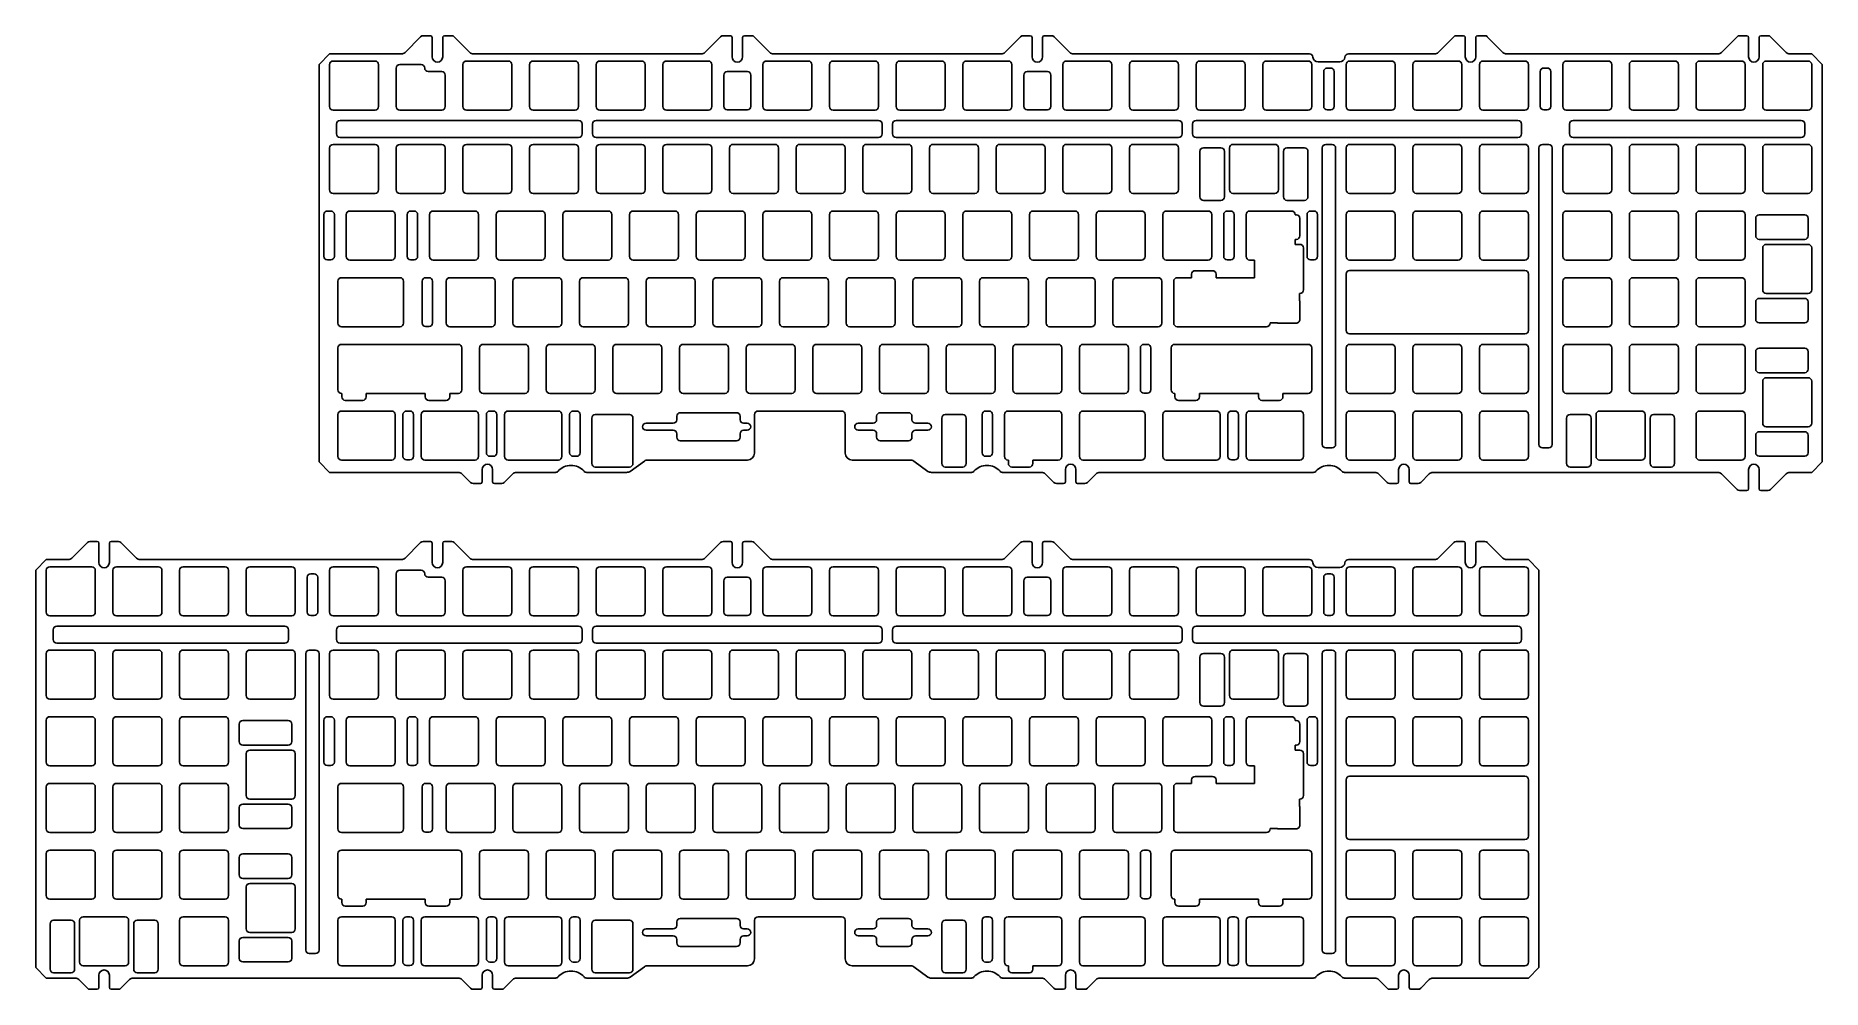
# Model space of a CAD drawing. Header units: millimetres. Extents: x 393 to 903, y 225 to 497.
import ezdxf

# ---------------------------------------------------------------- set-up
doc = ezdxf.new("R2010")
doc.units = ezdxf.units.MM
doc.linetypes.add('CENTER', pattern=[2, 1.25, -0.25, 0.25, -0.25])
doc.layers.add('보강판1.5t', color=140, linetype='Continuous')

# ---------------------------------------------------------------- blocks, each defined once
blk = doc.blocks.new('switch hole')
for p, q in [((1, 0), (13, 0)), ((0, -13), (0, -1)), ((14, -13), (14, -1)), ((1, -14), (13, -14))]:
    blk.add_line(p, q)
for centre, start, end in [((1, -1), 90, 180), ((13, -1), 0, 90), ((1, -13), 180, 270), ((13, -13), 270, 0)]:
    blk.add_arc(centre, 1, start, end)
blk = doc.blocks.new('스테빌 구멍')
at = {"layer": '보강판1.5t'}
for p, q in [((1, 0.5), (6, 0.5)), ((0, -13.5), (0, -0.5)), ((7, -13.5), (7, -0.5)), ((1, -14.5), (6, -14.5))]:
    blk.add_line(p, q, dxfattribs=at)
for centre, start, end in [((1, -0.5), 90, 180), ((6, -0.5), 360, 90), ((1, -13.5), 180, 270), ((6, -13.5), 270, 360)]:
    blk.add_arc(centre, 1, start, end, dxfattribs=at)

msp = doc.modelspace()

# ---------------------------------------------------------------- linework, layer by layer
at = {"layer": '보강판1.5t'}
for p, q in [((498.1, 492.59), (502.56, 497.05)), ((505.36, 497.35), (503.27, 497.35)), ((505.86, 491.32), (505.86, 496.85)), ((508.86, 491.32), (508.86, 496.85)), ((511.44, 497.35), (509.36, 497.35)), ((516.62, 492.59), (512.15, 497.05)), ((583.82, 492.59), (588.29, 497.05)), ((591.08, 497.35), (589, 497.35)), ((591.58, 491.32), (591.58, 496.85)), ((594.58, 491.32), (594.58, 496.85)), ((597.17, 497.35), (595.08, 497.35)), ((602.34, 492.59), (597.87, 497.05)), ((669.55, 492.59), (674.01, 497.05)), ((676.81, 497.35), (674.72, 497.35)), ((677.31, 491.32), (677.31, 496.85)), ((680.31, 491.32), (680.31, 496.85)), ((682.89, 497.35), (680.81, 497.35)), ((688.07, 492.59), (683.6, 497.05)), ((793.37, 492.59), (797.84, 497.05)), ((800.63, 497.35), (798.55, 497.35)), ((801.13, 491.32), (801.13, 496.85)), ((804.13, 491.32), (804.13, 496.85)), ((806.72, 497.35), (804.63, 497.35)), ((811.89, 492.59), (807.42, 497.05)), ((874.33, 492.59), (878.8, 497.05)), ((881.59, 497.35), (879.51, 497.35)), ((882.09, 491.32), (882.09, 496.85)), ((885.09, 491.32), (885.09, 496.85)), ((887.68, 497.35), (885.59, 497.35)), ((892.86, 492.59), (888.39, 497.05)), ((476.52, 492.15), (473.52, 489.15)), ((476.52, 492.15), (497.04, 492.15)), ((517.68, 492.15), (582.76, 492.15)), ((603.4, 492.15), (668.49, 492.15)), ((689.13, 492.15), (756.58, 492.15)), ((767.72, 492.15), (792.31, 492.15)), ((812.95, 492.15), (873.27, 492.15)), ((893.92, 492.15), (900.14, 492.15)), ((900.14, 492.15), (903.14, 489.15)), ((473.52, 489.15), (473.52, 375.58)), ((495.59, 477.12), (495.59, 488.12)), ((496.59, 489.12), (502.72, 489.12)), ((504.72, 487.12), (508.59, 487.12)), ((509.59, 477.12), (509.59, 486.12)), ((589.2, 486.12), (589.2, 477.18)), ((595.96, 487.12), (590.2, 487.12)), ((596.96, 486.12), (596.96, 477.18)), ((674.93, 486.12), (674.93, 477.18)), ((681.69, 487.12), (675.93, 487.12)), ((682.69, 486.12), (682.69, 477.18)), ((759.07, 489.87), (765.23, 489.87)), ((760.65, 487.12), (760.65, 477.18)), ((762.65, 488.12), (761.65, 488.12)), ((763.65, 487.12), (763.65, 477.18)), ((822.56, 487.12), (822.56, 477.18)), ((824.56, 488.12), (823.56, 488.12)), ((825.56, 487.12), (825.56, 477.18)), ((903.14, 489.15), (903.14, 375.58)), ((496.59, 476.12), (508.59, 476.12)), ((595.96, 476.18), (590.2, 476.18)), ((681.69, 476.18), (675.93, 476.18)), ((762.65, 476.18), (761.65, 476.18)), ((824.56, 476.18), (823.56, 476.18)), ((478.52, 472.12), (478.52, 469.29)), ((479.52, 473.12), (547.72, 473.12)), ((548.72, 472.12), (548.72, 469.29)), ((551.72, 472.12), (551.72, 469.29)), ((552.72, 473.12), (633.44, 473.12)), ((634.44, 472.12), (634.44, 469.29)), ((637.44, 472.12), (637.44, 469.29)), ((638.44, 473.12), (719.18, 473.12)), ((720.18, 472.12), (720.18, 469.29)), ((723.18, 472.12), (723.18, 469.29)), ((724.18, 473.12), (816.18, 473.12)), ((817.18, 472.12), (817.18, 469.29)), ((830.94, 472.12), (830.94, 469.29)), ((831.94, 473.12), (897.14, 473.12)), ((898.14, 472.12), (898.14, 469.29)), ((479.52, 468.29), (547.72, 468.29)), ((552.72, 468.29), (633.44, 468.29)), ((638.44, 468.29), (719.18, 468.29)), ((724.18, 468.29), (816.18, 468.29)), ((760.25, 465.29), (760.25, 380.58)), ((761.25, 466.29), (763.06, 466.29)), ((764.06, 465.29), (764.06, 380.58)), ((822.16, 465.29), (822.16, 380.58)), ((823.16, 466.29), (824.97, 466.29)), ((825.97, 465.29), (825.97, 380.58)), ((831.94, 468.29), (897.14, 468.29)), ((474.9, 446.26), (474.9, 434.32)), ((476.9, 447.26), (475.9, 447.26)), ((477.9, 446.26), (477.9, 434.32)), ((498.71, 446.26), (498.71, 434.32)), ((500.71, 447.26), (499.71, 447.26)), ((501.71, 446.26), (501.71, 434.32)), ((732.08, 446.26), (732.08, 434.32)), ((734.08, 447.26), (733.08, 447.26)), ((735.08, 446.26), (735.08, 434.32)), ((738.48, 434.26), (738.48, 446.26)), ((739.48, 447.26), (751.48, 447.26)), ((752.48, 446.17), (752.48, 446.26)), ((752.48, 446.17), (752.86, 446.17)), ((753.86, 445.17), (753.86, 440.17)), ((755.89, 446.26), (755.89, 434.32)), ((757.89, 447.26), (756.89, 447.26)), ((758.89, 446.26), (758.89, 434.32)), ((752.48, 437.73), (752.48, 439.17)), ((752.48, 439.17), (752.86, 439.17)), ((752.48, 437.73), (753.86, 437.73)), ((754.86, 424.73), (754.86, 436.73)), ((476.9, 433.32), (475.9, 433.32)), ((500.71, 433.32), (499.71, 433.32)), ((722.9, 429.21), (722.9, 428.21)), ((723.9, 430.21), (728.9, 430.21)), ((729.9, 429.21), (729.9, 428.21)), ((734.08, 433.32), (733.08, 433.32)), ((739.48, 433.26), (740.86, 433.26)), ((740.86, 428.21), (740.86, 433.26)), ((757.89, 433.32), (756.89, 433.32)), ((767.06, 429.26), (767.06, 413.16)), ((768.06, 430.26), (818.18, 430.26)), ((819.18, 429.26), (819.18, 413.16)), ((478.93, 415.21), (478.93, 427.21)), ((479.93, 428.21), (496.69, 428.21)), ((497.69, 415.21), (497.69, 427.21)), ((502.98, 427.21), (502.98, 415.27)), ((504.98, 428.21), (503.98, 428.21)), ((505.98, 427.21), (505.98, 415.27)), ((717.79, 415.21), (717.79, 427.21)), ((718.79, 428.21), (722.9, 428.21)), ((729.9, 428.21), (740.86, 428.21)), ((753.78, 423.73), (753.78, 421.71)), ((753.78, 423.73), (753.86, 423.73)), ((753.86, 421.3), (753.86, 416.3)), ((479.93, 414.21), (496.69, 414.21)), ((504.98, 414.27), (503.98, 414.27)), ((718.79, 414.21), (744.34, 414.21)), ((745.34, 415.21), (745.34, 415.3)), ((745.34, 415.3), (747.37, 415.3)), ((747.78, 415.21), (752.78, 415.21)), ((479.93, 409.16), (513.36, 409.16)), ((710.26, 409.16), (709.26, 409.16)), ((718.05, 409.16), (756.24, 409.16)), ((818.18, 412.16), (768.06, 412.16)), ((478.93, 396.16), (478.93, 408.16)), ((514.36, 396.16), (514.36, 408.16)), ((708.26, 408.16), (708.26, 396.22)), ((711.26, 408.16), (711.26, 396.22)), ((717.05, 396.16), (717.05, 408.16)), ((757.24, 396.16), (757.24, 408.16)), ((479.93, 395.16), (480.01, 395.16)), ((480.01, 394.16), (480.01, 395.16)), ((481.01, 393.16), (486.01, 393.16)), ((487.01, 394.16), (487.01, 395.16)), ((487.01, 395.16), (503.89, 395.16)), ((503.89, 394.16), (503.89, 395.16)), ((504.89, 393.16), (509.89, 393.16)), ((510.89, 394.16), (510.89, 395.16)), ((510.89, 395.16), (513.36, 395.16)), ((710.26, 395.22), (709.26, 395.22)), ((718.05, 395.16), (718.14, 395.16)), ((718.14, 394.16), (718.14, 395.16)), ((719.14, 393.16), (724.14, 393.16)), ((725.14, 395.16), (742.01, 395.16)), ((725.14, 394.16), (725.14, 395.16)), ((742.01, 394.16), (742.01, 395.16)), ((743.01, 393.16), (748.01, 393.16)), ((749.01, 395.16), (756.24, 395.16)), ((749.01, 394.16), (749.01, 395.16)), ((478.93, 377.11), (478.93, 389.11)), ((479.93, 390.11), (494.31, 390.11)), ((495.31, 377.11), (495.31, 389.11)), ((497.52, 389.11), (497.52, 377.17)), ((499.52, 390.11), (498.52, 390.11)), ((500.52, 389.11), (500.52, 377.17)), ((502.74, 377.11), (502.74, 389.11)), ((503.74, 390.11), (518.12, 390.11)), ((519.12, 377.11), (519.12, 389.11)), ((521.34, 389.11), (521.34, 378.17)), ((523.34, 390.11), (522.34, 390.11)), ((524.34, 389.11), (524.34, 378.17)), ((526.55, 377.11), (526.55, 389.11)), ((527.55, 390.11), (541.93, 390.11)), ((542.93, 377.11), (542.93, 389.11)), ((545.15, 389.11), (545.15, 378.17)), ((547.15, 390.11), (546.15, 390.11)), ((548.15, 389.11), (548.15, 378.17)), ((551.48, 375.11), (551.48, 388.11)), ((552.48, 389.11), (562.33, 389.11)), ((563.24, 375.11), (563.24, 388.11)), ((575.77, 387.63), (575.77, 388.63)), ((592.87, 389.63), (576.77, 389.63)), ((593.87, 387.63), (593.87, 388.63)), ((597.99, 378.11), (597.99, 389.11)), ((598.99, 390.11), (622.89, 390.11)), ((623.89, 378.11), (623.89, 389.11)), ((632.89, 387.63), (632.89, 388.63)), ((641.99, 389.63), (633.89, 389.63)), ((642.99, 387.63), (642.99, 388.63)), ((663.02, 389.11), (663.02, 378.17)), ((665.02, 390.11), (664.02, 390.11)), ((666.02, 389.11), (666.02, 378.17)), ((669.43, 377.11), (669.43, 389.11)), ((670.43, 390.11), (684.81, 390.11)), ((685.81, 377.11), (685.81, 389.11)), ((690.86, 377.11), (690.86, 389.11)), ((691.86, 390.11), (708.62, 390.11)), ((709.62, 377.11), (709.62, 389.11)), ((714.67, 377.11), (714.67, 389.11)), ((715.67, 390.11), (730.05, 390.11)), ((731.05, 377.11), (731.05, 389.11)), ((733.27, 389.11), (733.27, 377.17)), ((735.27, 390.11), (734.27, 390.11)), ((736.27, 389.11), (736.27, 377.17)), ((738.48, 377.11), (738.48, 389.11)), ((739.48, 390.11), (753.86, 390.11)), ((754.86, 377.11), (754.86, 389.11)), ((566.98, 386.63), (574.77, 386.63)), ((566.98, 384.63), (574.77, 384.63)), ((575.77, 382.63), (575.77, 383.63)), ((593.87, 382.63), (593.87, 383.63)), ((595.89, 386.63), (594.87, 386.63)), ((595.89, 384.63), (594.87, 384.63)), ((627.61, 386.63), (631.89, 386.63)), ((627.61, 384.63), (631.89, 384.63)), ((632.89, 382.63), (632.89, 383.63)), ((642.99, 382.63), (642.99, 383.63)), ((647.52, 386.63), (643.99, 386.63)), ((647.52, 384.63), (643.99, 384.63)), ((592.87, 381.63), (576.77, 381.63)), ((641.99, 381.63), (633.89, 381.63)), ((761.25, 379.58), (763.06, 379.58)), ((823.16, 379.58), (824.97, 379.58)), ((473.52, 375.58), (476.52, 372.58)), ((479.93, 376.11), (494.31, 376.11)), ((499.52, 376.17), (498.52, 376.17)), ((503.74, 376.11), (518.12, 376.11)), ((520.14, 373.41), (520.14, 369.88)), ((523.34, 377.17), (522.34, 377.17)), ((523.14, 373.41), (523.14, 369.88)), ((527.55, 376.11), (541.93, 376.11)), ((547.15, 377.17), (546.15, 377.17)), ((552.48, 374.11), (562.24, 374.11)), ((566.5, 375.82), (562.46, 372.87)), ((595.99, 376.11), (567.54, 376.11)), ((625.89, 376.11), (642.44, 376.11)), ((647.52, 372.87), (643.47, 375.82)), ((665.02, 377.17), (664.02, 377.17)), ((670.43, 376.11), (670.54, 376.11)), ((670.54, 375.11), (670.54, 376.11)), ((671.54, 374.11), (676.54, 374.11)), ((677.54, 376.11), (684.81, 376.11)), ((677.54, 375.11), (677.54, 376.11)), ((686.83, 373.41), (686.83, 369.88)), ((689.83, 373.41), (689.83, 369.88)), ((691.86, 376.11), (708.62, 376.11)), ((715.67, 376.11), (730.05, 376.11)), ((735.27, 376.17), (734.27, 376.17)), ((739.48, 376.11), (753.86, 376.11)), ((782.08, 373.41), (782.08, 369.88)), ((785.08, 373.41), (785.08, 369.88)), ((882.09, 373.41), (882.09, 367.88)), ((885.09, 373.41), (885.09, 367.88)), ((903.14, 375.58), (900.14, 372.58)), ((513.32, 372.58), (476.52, 372.58)), ((514.38, 372.15), (516.85, 369.68)), ((517.56, 369.38), (519.64, 369.38)), ((523.64, 369.38), (525.73, 369.38)), ((528.91, 372.15), (526.44, 369.68)), ((541.08, 372.58), (529.97, 372.58)), ((561.42, 372.58), (550.02, 372.58)), ((659.95, 372.58), (648.55, 372.58)), ((680.01, 372.58), (668.9, 372.58)), ((681.07, 372.15), (683.54, 369.68)), ((684.25, 369.38), (686.33, 369.38)), ((690.33, 369.38), (692.42, 369.38)), ((695.59, 372.15), (693.12, 369.68)), ((757.68, 372.58), (696.65, 372.58)), ((775.26, 372.58), (766.62, 372.58)), ((776.32, 372.15), (778.79, 369.68)), ((779.5, 369.38), (781.58, 369.38)), ((785.58, 369.38), (787.67, 369.38)), ((790.84, 372.15), (788.37, 369.68)), ((873.27, 372.58), (791.9, 372.58)), ((874.33, 372.15), (878.8, 367.68)), ((892.86, 372.15), (888.39, 367.68)), ((900.14, 372.58), (893.92, 372.58)), ((881.59, 367.38), (879.51, 367.38)), ((887.68, 367.38), (885.59, 367.38)), ((402.85, 348.09), (407.31, 352.55)), ((410.11, 352.85), (408.02, 352.85)), ((410.61, 346.82), (410.61, 352.35)), ((413.61, 346.82), (413.61, 352.35)), ((416.19, 352.85), (414.11, 352.85)), ((421.37, 348.09), (416.9, 352.55)), ((498.1, 348.09), (502.56, 352.55)), ((505.36, 352.85), (503.27, 352.85)), ((505.86, 346.82), (505.86, 352.35)), ((508.86, 346.82), (508.86, 352.35)), ((511.44, 352.85), (509.36, 352.85)), ((516.62, 348.09), (512.15, 352.55)), ((583.82, 348.09), (588.29, 352.55)), ((591.08, 352.85), (589, 352.85)), ((591.58, 346.82), (591.58, 352.35)), ((594.58, 346.82), (594.58, 352.35)), ((597.17, 352.85), (595.08, 352.85)), ((602.34, 348.09), (597.87, 352.55)), ((669.55, 348.09), (674.01, 352.55)), ((676.81, 352.85), (674.72, 352.85)), ((677.31, 346.82), (677.31, 352.35)), ((680.31, 346.82), (680.31, 352.35)), ((682.89, 352.85), (680.81, 352.85)), ((688.07, 348.09), (683.6, 352.55)), ((793.37, 348.09), (797.84, 352.55)), ((800.63, 352.85), (798.55, 352.85)), ((801.13, 346.82), (801.13, 352.35)), ((804.13, 346.82), (804.13, 352.35)), ((806.72, 352.85), (804.63, 352.85)), ((811.89, 348.09), (807.42, 352.55)), ((395.56, 347.65), (392.56, 344.65)), ((395.56, 347.65), (401.79, 347.65)), ((422.43, 347.65), (497.04, 347.65)), ((517.68, 347.65), (582.76, 347.65)), ((603.4, 347.65), (668.49, 347.65)), ((689.13, 347.65), (756.58, 347.65)), ((767.72, 347.65), (792.31, 347.65)), ((812.95, 347.65), (819.18, 347.65)), ((819.18, 347.65), (822.18, 344.65)), ((392.56, 344.65), (392.56, 231.08)), ((470.14, 342.62), (470.14, 332.68)), ((472.14, 343.62), (471.14, 343.62)), ((473.14, 342.62), (473.14, 332.68)), ((495.59, 332.62), (495.59, 343.62)), ((496.59, 344.62), (502.72, 344.62)), ((504.72, 342.62), (508.59, 342.62)), ((595.96, 342.62), (590.2, 342.62)), ((681.69, 342.62), (675.93, 342.62)), ((759.07, 345.37), (765.23, 345.37)), ((760.65, 342.62), (760.65, 332.68)), ((762.65, 343.62), (761.65, 343.62)), ((763.65, 342.62), (763.65, 332.68)), ((822.18, 344.65), (822.18, 231.08)), ((509.59, 332.62), (509.59, 341.62)), ((589.2, 341.62), (589.2, 332.68)), ((596.96, 341.62), (596.96, 332.68)), ((674.93, 341.62), (674.93, 332.68)), ((682.69, 341.62), (682.69, 332.68)), ((397.56, 327.62), (397.56, 324.79)), ((398.56, 328.62), (463.76, 328.62)), ((464.76, 327.62), (464.76, 324.79)), ((472.14, 331.68), (471.14, 331.68)), ((478.52, 327.62), (478.52, 324.79)), ((479.52, 328.62), (547.72, 328.62)), ((496.59, 331.62), (508.59, 331.62)), ((548.72, 327.62), (548.72, 324.79)), ((551.72, 327.62), (551.72, 324.79)), ((552.72, 328.62), (633.44, 328.62)), ((595.96, 331.68), (590.2, 331.68)), ((634.44, 327.62), (634.44, 324.79)), ((637.44, 327.62), (637.44, 324.79)), ((638.44, 328.62), (719.18, 328.62)), ((681.69, 331.68), (675.93, 331.68)), ((720.18, 327.62), (720.18, 324.79)), ((723.18, 327.62), (723.18, 324.79)), ((724.18, 328.62), (816.18, 328.62)), ((762.65, 331.68), (761.65, 331.68)), ((817.18, 327.62), (817.18, 324.79)), ((398.56, 323.79), (463.76, 323.79)), ((470.74, 321.79), (472.54, 321.79)), ((479.52, 323.79), (547.72, 323.79)), ((552.72, 323.79), (633.44, 323.79)), ((638.44, 323.79), (719.18, 323.79)), ((724.18, 323.79), (816.18, 323.79)), ((761.25, 321.79), (763.06, 321.79)), ((469.74, 320.79), (469.74, 236.08)), ((473.54, 320.79), (473.54, 236.08)), ((760.25, 320.79), (760.25, 236.08)), ((764.06, 320.79), (764.06, 236.08)), ((474.9, 301.76), (474.9, 289.82)), ((476.9, 302.76), (475.9, 302.76)), ((477.9, 301.76), (477.9, 289.82)), ((498.71, 301.76), (498.71, 289.82)), ((500.71, 302.76), (499.71, 302.76)), ((501.71, 301.76), (501.71, 289.82)), ((732.08, 301.76), (732.08, 289.82)), ((734.08, 302.76), (733.08, 302.76)), ((735.08, 301.76), (735.08, 289.82)), ((738.48, 289.76), (738.48, 301.76)), ((739.48, 302.76), (751.48, 302.76)), ((752.48, 301.67), (752.48, 301.76)), ((752.48, 301.67), (752.86, 301.67)), ((755.89, 301.76), (755.89, 289.82)), ((757.89, 302.76), (756.89, 302.76)), ((758.89, 301.76), (758.89, 289.82)), ((753.86, 300.67), (753.86, 295.67)), ((752.48, 293.23), (752.48, 294.67)), ((752.48, 294.67), (752.86, 294.67)), ((752.48, 293.23), (753.86, 293.23)), ((754.86, 280.23), (754.86, 292.23)), ((476.9, 288.82), (475.9, 288.82)), ((500.71, 288.82), (499.71, 288.82)), ((734.08, 288.82), (733.08, 288.82)), ((739.48, 288.76), (740.86, 288.76)), ((740.86, 283.71), (740.86, 288.76)), ((757.89, 288.82), (756.89, 288.82)), ((478.93, 270.71), (478.93, 282.71)), ((479.93, 283.71), (496.69, 283.71)), ((497.69, 270.71), (497.69, 282.71)), ((502.98, 282.71), (502.98, 270.77)), ((504.98, 283.71), (503.98, 283.71)), ((505.98, 282.71), (505.98, 270.77)), ((717.79, 270.71), (717.79, 282.71)), ((718.79, 283.71), (722.9, 283.71)), ((722.9, 284.71), (722.9, 283.71)), ((723.9, 285.71), (728.9, 285.71)), ((729.9, 284.71), (729.9, 283.71)), ((729.9, 283.71), (740.86, 283.71)), ((767.06, 284.76), (767.06, 268.66)), ((768.06, 285.76), (818.18, 285.76)), ((819.18, 284.76), (819.18, 268.66)), ((753.78, 279.23), (753.78, 277.2)), ((753.78, 279.23), (753.86, 279.23)), ((753.86, 276.8), (753.86, 271.8)), ((745.34, 270.71), (745.34, 270.8)), ((745.34, 270.8), (747.37, 270.8)), ((747.78, 270.71), (752.78, 270.71)), ((479.93, 269.71), (496.69, 269.71)), ((504.98, 269.77), (503.98, 269.77)), ((718.79, 269.71), (744.34, 269.71)), ((818.18, 267.66), (768.06, 267.66)), ((478.93, 251.66), (478.93, 263.66)), ((479.93, 264.66), (513.36, 264.66)), ((514.36, 251.66), (514.36, 263.66)), ((708.26, 263.66), (708.26, 251.72)), ((710.26, 264.66), (709.26, 264.66)), ((711.26, 263.66), (711.26, 251.72)), ((717.05, 251.66), (717.05, 263.66)), ((718.05, 264.66), (756.24, 264.66)), ((757.24, 251.66), (757.24, 263.66)), ((479.93, 250.66), (480.01, 250.66)), ((480.01, 249.66), (480.01, 250.66)), ((487.01, 249.66), (487.01, 250.66)), ((487.01, 250.66), (503.89, 250.66)), ((503.89, 249.66), (503.89, 250.66)), ((510.89, 249.66), (510.89, 250.66)), ((510.89, 250.66), (513.36, 250.66)), ((710.26, 250.72), (709.26, 250.72)), ((718.05, 250.66), (718.14, 250.66)), ((718.14, 249.66), (718.14, 250.66)), ((725.14, 250.66), (742.01, 250.66)), ((725.14, 249.66), (725.14, 250.66)), ((742.01, 249.66), (742.01, 250.66)), ((749.01, 250.66), (756.24, 250.66)), ((749.01, 249.66), (749.01, 250.66)), ((479.93, 245.61), (494.31, 245.61)), ((481.01, 248.66), (486.01, 248.66)), ((499.52, 245.61), (498.52, 245.61)), ((503.74, 245.61), (518.12, 245.61)), ((504.89, 248.66), (509.89, 248.66)), ((523.34, 245.61), (522.34, 245.61)), ((527.55, 245.61), (541.93, 245.61)), ((547.15, 245.61), (546.15, 245.61)), ((592.87, 245.13), (576.77, 245.13)), ((598.99, 245.61), (622.89, 245.61)), ((641.99, 245.13), (633.89, 245.13)), ((665.02, 245.61), (664.02, 245.61)), ((670.43, 245.61), (684.81, 245.61)), ((691.86, 245.61), (708.62, 245.61)), ((715.67, 245.61), (730.05, 245.61)), ((719.14, 248.66), (724.14, 248.66)), ((735.27, 245.61), (734.27, 245.61)), ((739.48, 245.61), (753.86, 245.61)), ((743.01, 248.66), (748.01, 248.66)), ((478.93, 232.61), (478.93, 244.61)), ((495.31, 232.61), (495.31, 244.61)), ((497.52, 244.61), (497.52, 232.67)), ((500.52, 244.61), (500.52, 232.67)), ((502.74, 232.61), (502.74, 244.61)), ((519.12, 232.61), (519.12, 244.61)), ((521.34, 244.61), (521.34, 233.67)), ((524.34, 244.61), (524.34, 233.67)), ((526.55, 232.61), (526.55, 244.61)), ((542.93, 232.61), (542.93, 244.61)), ((545.15, 244.61), (545.15, 233.67)), ((548.15, 244.61), (548.15, 233.67)), ((551.48, 230.61), (551.48, 243.61)), ((552.48, 244.61), (562.33, 244.61)), ((563.24, 230.61), (563.24, 243.61)), ((566.98, 242.13), (574.77, 242.13)), ((566.98, 240.13), (574.77, 240.13)), ((575.77, 243.13), (575.77, 244.13)), ((593.87, 243.13), (593.87, 244.13)), ((595.89, 242.13), (594.87, 242.13)), ((595.89, 240.13), (594.87, 240.13)), ((597.99, 233.61), (597.99, 244.61)), ((623.89, 233.61), (623.89, 244.61)), ((627.61, 242.13), (631.89, 242.13)), ((627.61, 240.13), (631.89, 240.13)), ((632.89, 243.13), (632.89, 244.13)), ((642.99, 243.13), (642.99, 244.13)), ((647.52, 242.13), (643.99, 242.13)), ((647.52, 240.13), (643.99, 240.13)), ((663.02, 244.61), (663.02, 233.67)), ((666.02, 244.61), (666.02, 233.67)), ((669.43, 232.61), (669.43, 244.61)), ((685.81, 232.61), (685.81, 244.61)), ((690.86, 232.61), (690.86, 244.61)), ((709.62, 232.61), (709.62, 244.61)), ((714.67, 232.61), (714.67, 244.61)), ((731.05, 232.61), (731.05, 244.61)), ((733.27, 244.61), (733.27, 232.67)), ((736.27, 244.61), (736.27, 232.67)), ((738.48, 232.61), (738.48, 244.61)), ((754.86, 232.61), (754.86, 244.61)), ((470.74, 235.08), (472.54, 235.08)), ((575.77, 238.13), (575.77, 239.13)), ((592.87, 237.13), (576.77, 237.13)), ((593.87, 238.13), (593.87, 239.13)), ((632.89, 238.13), (632.89, 239.13)), ((641.99, 237.13), (633.89, 237.13)), ((642.99, 238.13), (642.99, 239.13)), ((761.25, 235.08), (763.06, 235.08)), ((392.56, 231.08), (395.56, 228.08)), ((479.93, 231.61), (494.31, 231.61)), ((499.52, 231.67), (498.52, 231.67)), ((503.74, 231.61), (518.12, 231.61)), ((523.34, 232.67), (522.34, 232.67)), ((527.55, 231.61), (541.93, 231.61)), ((547.15, 232.67), (546.15, 232.67)), ((566.5, 231.32), (562.46, 228.37)), ((595.99, 231.61), (567.54, 231.61)), ((625.89, 231.61), (642.44, 231.61)), ((647.52, 228.37), (643.47, 231.32)), ((665.02, 232.67), (664.02, 232.67)), ((670.43, 231.61), (670.54, 231.61)), ((670.54, 230.61), (670.54, 231.61)), ((677.54, 231.61), (684.81, 231.61)), ((677.54, 230.61), (677.54, 231.61)), ((691.86, 231.61), (708.62, 231.61)), ((715.67, 231.61), (730.05, 231.61)), ((735.27, 231.67), (734.27, 231.67)), ((739.48, 231.61), (753.86, 231.61)), ((822.18, 231.08), (819.18, 228.08)), ((403.79, 228.08), (395.56, 228.08)), ((404.85, 227.64), (407.31, 225.18)), ((408.02, 224.88), (410.11, 224.88)), ((410.61, 228.91), (410.61, 225.38)), ((413.61, 228.91), (413.61, 225.38)), ((414.11, 224.88), (416.19, 224.88)), ((419.37, 227.64), (416.9, 225.18)), ((513.32, 228.08), (420.43, 228.08)), ((514.38, 227.64), (516.85, 225.18)), ((517.56, 224.88), (519.64, 224.88)), ((520.14, 228.91), (520.14, 225.38)), ((523.14, 228.91), (523.14, 225.38)), ((523.64, 224.88), (525.73, 224.88)), ((528.91, 227.64), (526.44, 225.18)), ((541.08, 228.08), (529.97, 228.08)), ((561.42, 228.08), (550.02, 228.08)), ((552.48, 229.61), (562.24, 229.61)), ((659.95, 228.08), (648.55, 228.08)), ((680.01, 228.08), (668.9, 228.08)), ((671.54, 229.61), (676.54, 229.61)), ((681.07, 227.64), (683.54, 225.18)), ((684.25, 224.88), (686.33, 224.88)), ((686.83, 228.91), (686.83, 225.38)), ((689.83, 228.91), (689.83, 225.38)), ((690.33, 224.88), (692.42, 224.88)), ((695.59, 227.64), (693.12, 225.18)), ((757.68, 228.08), (696.65, 228.08)), ((775.26, 228.08), (766.62, 228.08)), ((776.32, 227.64), (778.79, 225.18)), ((779.5, 224.88), (781.58, 224.88)), ((782.08, 228.91), (782.08, 225.38)), ((785.08, 228.91), (785.08, 225.38)), ((785.58, 224.88), (787.67, 224.88)), ((790.84, 227.64), (788.37, 225.18)), ((819.18, 228.08), (791.9, 228.08))]:
    msp.add_line(p, q, dxfattribs=at)
for centre, radius, start, end in [((503.27, 496.35), 1, 90, 135), ((505.36, 496.85), 0.5, 360, 90), ((509.36, 496.85), 0.5, 90, 180), ((511.44, 496.35), 1, 45, 90), ((589, 496.35), 1, 90, 135), ((591.08, 496.85), 0.5, 360, 90), ((595.08, 496.85), 0.5, 90, 180), ((597.17, 496.35), 1, 45, 90), ((674.72, 496.35), 1, 90, 135), ((676.81, 496.85), 0.5, 360, 90), ((680.81, 496.85), 0.5, 90, 180), ((682.89, 496.35), 1, 45, 90), ((798.55, 496.35), 1, 90, 135), ((800.63, 496.85), 0.5, 360, 90), ((804.63, 496.85), 0.5, 90, 180), ((806.72, 496.35), 1, 45, 90), ((879.51, 496.35), 1, 90, 135), ((881.59, 496.85), 0.5, 360, 90), ((885.59, 496.85), 0.5, 90, 180), ((887.68, 496.35), 1, 45, 90), ((497.04, 493.65), 1.5, 270, 315), ((507.36, 491.32), 1.5, 180, 0), ((517.68, 493.65), 1.5, 225, 270), ((582.76, 493.65), 1.5, 270, 315), ((593.08, 491.32), 1.5, 180, 0), ((603.4, 493.65), 1.5, 225, 270), ((668.49, 493.65), 1.5, 270, 315), ((678.81, 491.32), 1.5, 180, 0), ((689.13, 493.65), 1.5, 225, 270), ((756.58, 491.15), 1, 5.1636, 90), ((759.07, 491.37), 1.5, 185.1636, 270), ((765.23, 491.37), 1.5, 270, 354.8364), ((767.72, 491.15), 1, 90, 174.8364), ((792.31, 493.65), 1.5, 270, 315), ((802.63, 491.32), 1.5, 180, 0), ((812.95, 493.65), 1.5, 225, 270), ((873.27, 493.65), 1.5, 270, 315), ((883.59, 491.32), 1.5, 180, 0), ((893.92, 493.65), 1.5, 225, 270), ((496.59, 488.12), 1, 90, 180), ((502.72, 488.12), 1, 0, 90), ((504.72, 488.12), 1, 180, 270), ((508.59, 486.12), 1, 0, 90), ((590.2, 486.12), 1, 90, 180), ((595.96, 486.12), 1, 0, 90), ((675.93, 486.12), 1, 90, 180), ((681.69, 486.12), 1, 0, 90), ((761.65, 487.12), 1, 90, 180), ((762.65, 487.12), 1, 0, 90), ((823.56, 487.12), 1, 90, 180), ((824.56, 487.12), 1, 0, 90), ((496.59, 477.12), 1, 180, 270), ((508.59, 477.12), 1, 270, 0), ((590.2, 477.18), 1, 180, 270), ((595.96, 477.18), 1, 270, 360), ((675.93, 477.18), 1, 180, 270), ((681.69, 477.18), 1, 270, 360), ((761.65, 477.18), 1, 180, 270), ((762.65, 477.18), 1, 270, 360), ((823.56, 477.18), 1, 180, 270), ((824.56, 477.18), 1, 270, 360), ((479.52, 472.12), 1, 90, 180), ((547.72, 472.12), 1, 0, 90), ((552.72, 472.12), 1, 90, 180), ((633.44, 472.12), 1, 0, 90), ((638.44, 472.12), 1, 90, 180), ((719.18, 472.12), 1, 0, 90), ((724.18, 472.12), 1, 90, 180), ((816.18, 472.12), 1, 0, 90), ((831.94, 472.12), 1, 90, 180), ((897.14, 472.12), 1, 0, 90), ((479.52, 469.29), 1, 180, 270), ((547.72, 469.29), 1, 270, 0), ((552.72, 469.29), 1, 180, 270), ((633.44, 469.29), 1, 270, 0), ((638.44, 469.29), 1, 180, 270), ((719.18, 469.29), 1, 270, 0), ((724.18, 469.29), 1, 180, 270), ((761.25, 465.29), 1, 90, 180), ((763.06, 465.29), 1, 0, 90), ((816.18, 469.29), 1, 270, 0), ((823.16, 465.29), 1, 90, 180), ((824.97, 465.29), 1, 0, 90), ((831.94, 469.29), 1, 180, 270), ((897.14, 469.29), 1, 270, 0), ((475.9, 446.26), 1, 90, 180), ((476.9, 446.26), 1, 0, 90), ((499.71, 446.26), 1, 90, 180), ((500.71, 446.26), 1, 0, 90), ((733.08, 446.26), 1, 90, 180), ((734.08, 446.26), 1, 0, 90), ((739.48, 446.26), 1, 90, 180), ((751.48, 446.26), 1, 0, 90), ((752.86, 445.17), 1, 0, 90), ((756.89, 446.26), 1, 90, 180), ((757.89, 446.26), 1, 0, 90), ((752.86, 440.17), 1, 270, 0), ((475.9, 434.32), 1, 180, 270), ((476.9, 434.32), 1, 270, 360), ((499.71, 434.32), 1, 180, 270), ((500.71, 434.32), 1, 270, 360), ((733.08, 434.32), 1, 180, 270), ((734.08, 434.32), 1, 270, 360), ((739.48, 434.26), 1, 180, 270), ((753.86, 436.73), 1, 0, 90), ((756.89, 434.32), 1, 180, 270), ((757.89, 434.32), 1, 270, 360), ((723.9, 429.21), 1, 90, 180), ((728.9, 429.21), 1, 0, 90), ((768.06, 429.26), 1, 90, 180), ((818.18, 429.26), 1, 0, 90), ((479.93, 427.21), 1, 90, 180), ((496.69, 427.21), 1, 0, 90), ((503.98, 427.21), 1, 90, 180), ((504.98, 427.21), 1, 0, 90), ((718.79, 427.21), 1, 90, 180), ((753.86, 424.73), 1, 270, 0), ((752.86, 421.3), 1, 0, 24.084), ((479.93, 415.21), 1, 180, 270), ((496.69, 415.21), 1, 270, 0), ((503.98, 415.27), 1, 180, 270), ((504.98, 415.27), 1, 270, 360), ((718.79, 415.21), 1, 180, 270), ((744.34, 415.21), 1, 270, 0), ((747.78, 416.21), 1, 245.9233, 270), ((752.78, 416.21), 1, 270, 318.511), ((752.86, 416.3), 1, 311.455, 0), ((479.93, 408.16), 1, 90, 180), ((513.36, 408.16), 1, 0, 90), ((709.26, 408.16), 1, 90, 180), ((710.26, 408.16), 1, 0, 90), ((718.05, 408.16), 1, 90, 180), ((756.24, 408.16), 1, 0, 90), ((768.06, 413.16), 1, 180, 270), ((818.18, 413.16), 1, 270, 0), ((479.93, 396.16), 1, 180, 270), ((481.01, 394.16), 1, 180, 270), ((486.01, 394.16), 1, 270, 360), ((504.89, 394.16), 1, 180, 270), ((509.89, 394.16), 1, 270, 360), ((513.36, 396.16), 1, 270, 0), ((709.26, 396.22), 1, 180, 270), ((710.26, 396.22), 1, 270, 360), ((718.05, 396.16), 1, 180, 270), ((719.14, 394.16), 1, 180, 270), ((724.14, 394.16), 1, 270, 360), ((743.01, 394.16), 1, 180, 270), ((748.01, 394.16), 1, 270, 360), ((756.24, 396.16), 1, 270, 0), ((479.93, 389.11), 1, 90, 180), ((494.31, 389.11), 1, 0, 90), ((498.52, 389.11), 1, 90, 180), ((499.52, 389.11), 1, 0, 90), ((503.74, 389.11), 1, 90, 180), ((518.12, 389.11), 1, 0, 90), ((522.34, 389.11), 1, 90, 180), ((523.34, 389.11), 1, 0, 90), ((527.55, 389.11), 1, 90, 180), ((541.93, 389.11), 1, 0, 90), ((546.15, 389.11), 1, 90, 180), ((547.15, 389.11), 1, 0, 90), ((552.48, 388.11), 1, 90, 180), ((562.24, 388.11), 1, 360, 90), ((576.77, 388.63), 1, 90, 180), ((592.87, 388.63), 1, 360, 90), ((598.99, 389.11), 1, 90, 180), ((622.89, 389.11), 1, 0, 90), ((633.89, 388.63), 1, 90, 180), ((641.99, 388.63), 1, 360, 90), ((664.02, 389.11), 1, 90, 180), ((665.02, 389.11), 1, 0, 90), ((670.43, 389.11), 1, 90, 180), ((684.81, 389.11), 1, 0, 90), ((691.86, 389.11), 1, 90, 180), ((708.62, 389.11), 1, 0, 90), ((715.67, 389.11), 1, 90, 180), ((730.05, 389.11), 1, 0, 90), ((734.27, 389.11), 1, 90, 180), ((735.27, 389.11), 1, 0, 90), ((739.48, 389.11), 1, 90, 180), ((753.86, 389.11), 1, 0, 90), ((566.98, 385.63), 1, 90, 180), ((566.98, 385.63), 1, 180, 270), ((574.77, 387.63), 1, 270, 0), ((574.77, 383.63), 1, 0, 90), ((594.87, 387.63), 1, 180, 270), ((594.87, 383.63), 1, 90, 180), ((595.89, 385.63), 1, 0, 90), ((595.89, 385.63), 1, 270, 0), ((627.61, 385.63), 1, 90, 180), ((627.61, 385.63), 1, 180, 270), ((631.89, 387.63), 1, 270, 0), ((631.89, 383.63), 1, 0, 90), ((643.99, 387.63), 1, 180, 270), ((643.99, 383.63), 1, 90, 180), ((647.52, 385.63), 1, 0, 90), ((647.52, 385.63), 1, 270, 0), ((522.34, 378.17), 1, 180, 270), ((523.34, 378.17), 1, 270, 360), ((546.15, 378.17), 1, 180, 270), ((547.15, 378.17), 1, 270, 360), ((576.77, 382.63), 1, 180, 270), ((592.87, 382.63), 1, 270, 0), ((595.99, 378.11), 2, 270, 0), ((625.89, 378.11), 2, 180, 270), ((633.89, 382.63), 1, 180, 270), ((641.99, 382.63), 1, 270, 0), ((664.02, 378.17), 1, 180, 270), ((665.02, 378.17), 1, 270, 360), ((761.25, 380.58), 1, 180, 270), ((763.06, 380.58), 1, 270, 0), ((823.16, 380.58), 1, 180, 270), ((824.97, 380.58), 1, 270, 0), ((479.93, 377.11), 1, 180, 270), ((494.31, 377.11), 1, 270, 0), ((498.52, 377.17), 1, 180, 270), ((499.52, 377.17), 1, 270, 360), ((503.74, 377.11), 1, 180, 270), ((518.12, 377.11), 1, 270, 0), ((521.64, 373.41), 1.5, 0, 180), ((527.55, 377.11), 1, 180, 270), ((541.08, 373.58), 1, 270, 318.1897), ((545.55, 369.58), 5, 41.8103, 138.1897), ((541.93, 377.11), 1, 270, 0), ((550.02, 373.58), 1, 221.8103, 270), ((552.48, 375.11), 1, 180, 270), ((561.42, 374.58), 2, 270, 301.1739), ((562.24, 375.11), 1, 270, 360), ((567.54, 374.11), 2, 90, 121.1739), ((642.44, 374.11), 2, 58.8261, 90), ((648.55, 374.58), 2, 238.8261, 270), ((659.95, 373.58), 1, 270, 318.1897), ((664.43, 369.58), 5, 41.8103, 138.1897), ((668.9, 373.58), 1, 221.8103, 270), ((670.43, 377.11), 1, 180, 270), ((671.54, 375.11), 1, 180, 270), ((676.54, 375.11), 1, 270, 360), ((684.81, 377.11), 1, 270, 0), ((688.33, 373.41), 1.5, 0, 180), ((691.86, 377.11), 1, 180, 270), ((708.62, 377.11), 1, 270, 0), ((715.67, 377.11), 1, 180, 270), ((730.05, 377.11), 1, 270, 0), ((734.27, 377.17), 1, 180, 270), ((735.27, 377.17), 1, 270, 360), ((739.48, 377.11), 1, 180, 270), ((753.86, 377.11), 1, 270, 0), ((757.68, 373.58), 1, 270, 318.1897), ((762.15, 369.58), 5, 41.8103, 138.1897), ((766.62, 373.58), 1, 221.8103, 270), ((783.58, 373.41), 1.5, 0, 180), ((883.59, 373.41), 1.5, 0, 180), ((513.32, 371.08), 1.5, 45, 90), ((517.56, 370.38), 1, 225, 270), ((519.64, 369.88), 0.5, 270, 0), ((523.64, 369.88), 0.5, 180, 270), ((525.73, 370.38), 1, 270, 315), ((529.97, 371.08), 1.5, 90, 135), ((680.01, 371.08), 1.5, 45, 90), ((684.25, 370.38), 1, 225, 270), ((686.33, 369.88), 0.5, 270, 0), ((690.33, 369.88), 0.5, 180, 270), ((692.42, 370.38), 1, 270, 315), ((696.65, 371.08), 1.5, 90, 135), ((775.26, 371.08), 1.5, 45, 90), ((779.5, 370.38), 1, 225, 270), ((781.58, 369.88), 0.5, 270, 0), ((785.58, 369.88), 0.5, 180, 270), ((787.67, 370.38), 1, 270, 315), ((791.9, 371.08), 1.5, 90, 135), ((873.27, 371.08), 1.5, 45, 90), ((879.51, 368.38), 1, 225, 270), ((881.59, 367.88), 0.5, 270, 0), ((885.59, 367.88), 0.5, 180, 270), ((887.68, 368.38), 1, 270, 315), ((893.92, 371.08), 1.5, 90, 135), ((408.02, 351.85), 1, 90, 135), ((410.11, 352.35), 0.5, 360, 90), ((414.11, 352.35), 0.5, 90, 180), ((416.19, 351.85), 1, 45, 90), ((503.27, 351.85), 1, 90, 135), ((505.36, 352.35), 0.5, 360, 90), ((509.36, 352.35), 0.5, 90, 180), ((511.44, 351.85), 1, 45, 90), ((589, 351.85), 1, 90, 135), ((591.08, 352.35), 0.5, 360, 90), ((595.08, 352.35), 0.5, 90, 180), ((597.17, 351.85), 1, 45, 90), ((674.72, 351.85), 1, 90, 135), ((676.81, 352.35), 0.5, 360, 90), ((680.81, 352.35), 0.5, 90, 180), ((682.89, 351.85), 1, 45, 90), ((798.55, 351.85), 1, 90, 135), ((800.63, 352.35), 0.5, 360, 90), ((804.63, 352.35), 0.5, 90, 180), ((806.72, 351.85), 1, 45, 90), ((401.79, 349.15), 1.5, 270, 315), ((422.43, 349.15), 1.5, 225, 270), ((497.04, 349.15), 1.5, 270, 315), ((517.68, 349.15), 1.5, 225, 270), ((582.76, 349.15), 1.5, 270, 315), ((603.4, 349.15), 1.5, 225, 270), ((668.49, 349.15), 1.5, 270, 315), ((689.13, 349.15), 1.5, 225, 270), ((756.58, 346.65), 1, 5.1636, 90), ((767.72, 346.65), 1, 90, 174.8364), ((792.31, 349.15), 1.5, 270, 315), ((812.95, 349.15), 1.5, 225, 270), ((412.11, 346.82), 1.5, 180, 0), ((471.14, 342.62), 1, 90, 180), ((472.14, 342.62), 1, 0, 90), ((496.59, 343.62), 1, 90, 180), ((502.72, 343.62), 1, 0, 90), ((504.72, 343.62), 1, 180, 270), ((507.36, 346.82), 1.5, 180, 0), ((508.59, 341.62), 1, 0, 90), ((590.2, 341.62), 1, 90, 180), ((593.08, 346.82), 1.5, 180, 0), ((595.96, 341.62), 1, 0, 90), ((675.93, 341.62), 1, 90, 180), ((678.81, 346.82), 1.5, 180, 0), ((681.69, 341.62), 1, 0, 90), ((759.07, 346.87), 1.5, 185.1636, 270), ((761.65, 342.62), 1, 90, 180), ((762.65, 342.62), 1, 0, 90), ((765.23, 346.87), 1.5, 270, 354.8364), ((802.63, 346.82), 1.5, 180, 0), ((471.14, 332.68), 1, 180, 270), ((472.14, 332.68), 1, 270, 360), ((496.59, 332.62), 1, 180, 270), ((508.59, 332.62), 1, 270, 0), ((590.2, 332.68), 1, 180, 270), ((595.96, 332.68), 1, 270, 360), ((675.93, 332.68), 1, 180, 270), ((681.69, 332.68), 1, 270, 360), ((761.65, 332.68), 1, 180, 270), ((762.65, 332.68), 1, 270, 360), ((398.56, 327.62), 1, 90, 180), ((463.76, 327.62), 1, 0, 90), ((479.52, 327.62), 1, 90, 180), ((547.72, 327.62), 1, 0, 90), ((552.72, 327.62), 1, 90, 180), ((633.44, 327.62), 1, 0, 90), ((638.44, 327.62), 1, 90, 180), ((719.18, 327.62), 1, 0, 90), ((724.18, 327.62), 1, 90, 180), ((816.18, 327.62), 1, 0, 90), ((398.56, 324.79), 1, 180, 270), ((463.76, 324.79), 1, 270, 0), ((470.74, 320.79), 1, 90, 180), ((472.54, 320.79), 1, 0, 90), ((479.52, 324.79), 1, 180, 270), ((547.72, 324.79), 1, 270, 0), ((552.72, 324.79), 1, 180, 270), ((633.44, 324.79), 1, 270, 0), ((638.44, 324.79), 1, 180, 270), ((719.18, 324.79), 1, 270, 0), ((724.18, 324.79), 1, 180, 270), ((761.25, 320.79), 1, 90, 180), ((763.06, 320.79), 1, 0, 90), ((816.18, 324.79), 1, 270, 0), ((475.9, 301.76), 1, 90, 180), ((476.9, 301.76), 1, 0, 90), ((499.71, 301.76), 1, 90, 180), ((500.71, 301.76), 1, 0, 90), ((733.08, 301.76), 1, 90, 180), ((734.08, 301.76), 1, 0, 90), ((739.48, 301.76), 1, 90, 180), ((751.48, 301.76), 1, 0, 90), ((752.86, 300.67), 1, 0, 90), ((756.89, 301.76), 1, 90, 180), ((757.89, 301.76), 1, 0, 90), ((752.86, 295.67), 1, 270, 0), ((753.86, 292.23), 1, 0, 90), ((475.9, 289.82), 1, 180, 270), ((476.9, 289.82), 1, 270, 360), ((499.71, 289.82), 1, 180, 270), ((500.71, 289.82), 1, 270, 360), ((733.08, 289.82), 1, 180, 270), ((734.08, 289.82), 1, 270, 360), ((739.48, 289.76), 1, 180, 270), ((756.89, 289.82), 1, 180, 270), ((757.89, 289.82), 1, 270, 360), ((479.93, 282.71), 1, 90, 180), ((496.69, 282.71), 1, 0, 90), ((503.98, 282.71), 1, 90, 180), ((504.98, 282.71), 1, 0, 90), ((718.79, 282.71), 1, 90, 180), ((723.9, 284.71), 1, 90, 180), ((728.9, 284.71), 1, 0, 90), ((768.06, 284.76), 1, 90, 180), ((818.18, 284.76), 1, 0, 90), ((752.86, 276.8), 1, 0, 24.084), ((753.86, 280.23), 1, 270, 0), ((479.93, 270.71), 1, 180, 270), ((496.69, 270.71), 1, 270, 0), ((503.98, 270.77), 1, 180, 270), ((504.98, 270.77), 1, 270, 360), ((718.79, 270.71), 1, 180, 270), ((744.34, 270.71), 1, 270, 0), ((747.78, 271.71), 1, 245.9233, 270), ((752.78, 271.71), 1, 270, 318.511), ((752.86, 271.8), 1, 311.455, 0), ((768.06, 268.66), 1, 180, 270), ((818.18, 268.66), 1, 270, 0), ((479.93, 263.66), 1, 90, 180), ((513.36, 263.66), 1, 0, 90), ((709.26, 263.66), 1, 90, 180), ((710.26, 263.66), 1, 0, 90), ((718.05, 263.66), 1, 90, 180), ((756.24, 263.66), 1, 0, 90), ((479.93, 251.66), 1, 180, 270), ((513.36, 251.66), 1, 270, 0), ((709.26, 251.72), 1, 180, 270), ((710.26, 251.72), 1, 270, 360), ((718.05, 251.66), 1, 180, 270), ((756.24, 251.66), 1, 270, 0), ((479.93, 244.61), 1, 90, 180), ((481.01, 249.66), 1, 180, 270), ((486.01, 249.66), 1, 270, 360), ((494.31, 244.61), 1, 0, 90), ((498.52, 244.61), 1, 90, 180), ((499.52, 244.61), 1, 0, 90), ((503.74, 244.61), 1, 90, 180), ((504.89, 249.66), 1, 180, 270), ((509.89, 249.66), 1, 270, 360), ((518.12, 244.61), 1, 0, 90), ((522.34, 244.61), 1, 90, 180), ((523.34, 244.61), 1, 0, 90), ((527.55, 244.61), 1, 90, 180), ((541.93, 244.61), 1, 0, 90), ((546.15, 244.61), 1, 90, 180), ((547.15, 244.61), 1, 0, 90), ((576.77, 244.13), 1, 90, 180), ((592.87, 244.13), 1, 360, 90), ((598.99, 244.61), 1, 90, 180), ((622.89, 244.61), 1, 0, 90), ((633.89, 244.13), 1, 90, 180), ((641.99, 244.13), 1, 360, 90), ((664.02, 244.61), 1, 90, 180), ((665.02, 244.61), 1, 0, 90), ((670.43, 244.61), 1, 90, 180), ((684.81, 244.61), 1, 0, 90), ((691.86, 244.61), 1, 90, 180), ((708.62, 244.61), 1, 0, 90), ((715.67, 244.61), 1, 90, 180), ((719.14, 249.66), 1, 180, 270), ((724.14, 249.66), 1, 270, 360), ((730.05, 244.61), 1, 0, 90), ((734.27, 244.61), 1, 90, 180), ((735.27, 244.61), 1, 0, 90), ((739.48, 244.61), 1, 90, 180), ((743.01, 249.66), 1, 180, 270), ((748.01, 249.66), 1, 270, 360), ((753.86, 244.61), 1, 0, 90), ((552.48, 243.61), 1, 90, 180), ((562.24, 243.61), 1, 360, 90), ((566.98, 241.13), 1, 90, 180), ((566.98, 241.13), 1, 180, 270), ((574.77, 243.13), 1, 270, 0), ((574.77, 239.13), 1, 0, 90), ((594.87, 243.13), 1, 180, 270), ((594.87, 239.13), 1, 90, 180), ((595.89, 241.13), 1, 0, 90), ((595.89, 241.13), 1, 270, 0), ((627.61, 241.13), 1, 90, 180), ((627.61, 241.13), 1, 180, 270), ((631.89, 243.13), 1, 270, 0), ((631.89, 239.13), 1, 0, 90), ((643.99, 243.13), 1, 180, 270), ((643.99, 239.13), 1, 90, 180), ((647.52, 241.13), 1, 0, 90), ((647.52, 241.13), 1, 270, 0), ((470.74, 236.08), 1, 180, 270), ((472.54, 236.08), 1, 270, 0), ((576.77, 238.13), 1, 180, 270), ((592.87, 238.13), 1, 270, 0), ((633.89, 238.13), 1, 180, 270), ((641.99, 238.13), 1, 270, 0), ((761.25, 236.08), 1, 180, 270), ((763.06, 236.08), 1, 270, 0), ((412.11, 228.91), 1.5, 0, 180), ((479.93, 232.61), 1, 180, 270), ((494.31, 232.61), 1, 270, 0), ((498.52, 232.67), 1, 180, 270), ((499.52, 232.67), 1, 270, 360), ((503.74, 232.61), 1, 180, 270), ((518.12, 232.61), 1, 270, 0), ((521.64, 228.91), 1.5, 0, 180), ((522.34, 233.67), 1, 180, 270), ((523.34, 233.67), 1, 270, 360), ((527.55, 232.61), 1, 180, 270), ((545.55, 225.08), 5, 41.8103, 138.1897), ((541.93, 232.61), 1, 270, 0), ((546.15, 233.67), 1, 180, 270), ((547.15, 233.67), 1, 270, 360), ((552.48, 230.61), 1, 180, 270), ((562.24, 230.61), 1, 270, 360), ((567.54, 229.61), 2, 90, 121.1739), ((595.99, 233.61), 2, 270, 0), ((625.89, 233.61), 2, 180, 270), ((642.44, 229.61), 2, 58.8261, 90), ((664.43, 225.08), 5, 41.8103, 138.1897), ((664.02, 233.67), 1, 180, 270), ((665.02, 233.67), 1, 270, 360), ((670.43, 232.61), 1, 180, 270), ((671.54, 230.61), 1, 180, 270), ((676.54, 230.61), 1, 270, 360), ((684.81, 232.61), 1, 270, 0), ((688.33, 228.91), 1.5, 0, 180), ((691.86, 232.61), 1, 180, 270), ((708.62, 232.61), 1, 270, 0), ((715.67, 232.61), 1, 180, 270), ((730.05, 232.61), 1, 270, 0), ((734.27, 232.67), 1, 180, 270), ((735.27, 232.67), 1, 270, 360), ((739.48, 232.61), 1, 180, 270), ((753.86, 232.61), 1, 270, 0), ((762.15, 225.08), 5, 41.8103, 138.1897), ((783.58, 228.91), 1.5, 0, 180), ((403.79, 226.58), 1.5, 45, 90), ((408.02, 225.88), 1, 225, 270), ((410.11, 225.38), 0.5, 270, 0), ((414.11, 225.38), 0.5, 180, 270), ((416.19, 225.88), 1, 270, 315), ((420.43, 226.58), 1.5, 90, 135), ((513.32, 226.58), 1.5, 45, 90), ((517.56, 225.88), 1, 225, 270), ((519.64, 225.38), 0.5, 270, 0), ((523.64, 225.38), 0.5, 180, 270), ((525.73, 225.88), 1, 270, 315), ((529.97, 226.58), 1.5, 90, 135), ((541.08, 229.08), 1, 270, 318.1897), ((550.02, 229.08), 1, 221.8103, 270), ((561.42, 230.08), 2, 270, 301.1739), ((648.55, 230.08), 2, 238.8261, 270), ((659.95, 229.08), 1, 270, 318.1897), ((668.9, 229.08), 1, 221.8103, 270), ((680.01, 226.58), 1.5, 45, 90), ((684.25, 225.88), 1, 225, 270), ((686.33, 225.38), 0.5, 270, 0), ((690.33, 225.38), 0.5, 180, 270), ((692.42, 225.88), 1, 270, 315), ((696.65, 226.58), 1.5, 90, 135), ((757.68, 229.08), 1, 270, 318.1897), ((766.62, 229.08), 1, 221.8103, 270), ((775.26, 226.58), 1.5, 45, 90), ((779.5, 225.88), 1, 225, 270), ((781.58, 225.38), 0.5, 270, 0), ((785.58, 225.38), 0.5, 180, 270), ((787.67, 225.88), 1, 270, 315), ((791.9, 226.58), 1.5, 90, 135)]:
    msp.add_arc(centre, radius, start, end, dxfattribs=at)

# ---------------------------------------------------------------- block references
for p in [(476.54, 490.12), (514.64, 490.12), (533.69, 490.12), (552.74, 490.12), (571.79, 490.12), (600.37, 490.12), (619.42, 490.12), (638.47, 490.12), (657.52, 490.12), (686.09, 490.12), (705.14, 490.12), (724.21, 490.12), (743.25, 490.12), (767.06, 490.12), (786.11, 490.12), (805.16, 490.12), (828.97, 490.12), (848.02, 490.12), (867.07, 490.12), (886.12, 490.12), (476.54, 466.29), (495.59, 466.29), (514.64, 466.29), (533.69, 466.29), (552.74, 466.29), (571.79, 466.29), (590.84, 466.31), (609.89, 466.31), (628.94, 466.31), (647.99, 466.31), (667.04, 466.31), (686.09, 466.31), (705.14, 466.31), (733.72, 466.31), (767.06, 466.31), (786.11, 466.31), (805.16, 466.31), (828.97, 466.31), (848.02, 466.31), (867.07, 466.31), (886.12, 466.31), (481.31, 447.26), (505.12, 447.26), (524.17, 447.26), (543.22, 447.26), (562.27, 447.26), (581.32, 447.26), (600.37, 447.26), (619.42, 447.26), (638.47, 447.26), (657.52, 447.26), (676.57, 447.26), (695.62, 447.26), (714.67, 447.26), (767.06, 447.26), (786.11, 447.26), (805.16, 447.26), (828.97, 447.26), (848.02, 447.26), (867.07, 447.26), (886.12, 437.73), (509.88, 428.21), (528.93, 428.21), (547.98, 428.21), (567.03, 428.21), (586.08, 428.21), (605.13, 428.21), (624.18, 428.21), (643.23, 428.21), (662.28, 428.21), (681.33, 428.21), (700.38, 428.21), (828.97, 428.21), (848.02, 428.21), (867.07, 428.21), (519.41, 409.16), (538.46, 409.16), (557.51, 409.16), (576.56, 409.16), (595.61, 409.16), (614.66, 409.16), (633.71, 409.16), (652.76, 409.16), (671.81, 409.16), (690.86, 409.16), (767.06, 409.16), (786.11, 409.16), (805.16, 409.16), (828.97, 409.16), (848.02, 409.16), (867.07, 409.16), (886.12, 399.63), (767.06, 390.11), (786.11, 390.11), (805.16, 390.11), (838.49, 390.11), (867.07, 390.11), (395.58, 345.62), (414.63, 345.62), (433.68, 345.62), (452.73, 345.62), (476.54, 345.62), (514.64, 345.62), (533.69, 345.62), (552.74, 345.62), (571.79, 345.62), (600.37, 345.62), (619.42, 345.62), (638.47, 345.62), (657.52, 345.62), (686.09, 345.62), (705.14, 345.62), (724.21, 345.62), (743.25, 345.62), (767.06, 345.62), (786.11, 345.62), (805.16, 345.62), (395.58, 321.81), (414.63, 321.81), (433.68, 321.81), (452.73, 321.81), (476.54, 321.79), (495.59, 321.79), (514.64, 321.79), (533.69, 321.79), (552.74, 321.79), (571.79, 321.79), (590.84, 321.81), (609.89, 321.81), (628.94, 321.81), (647.99, 321.81), (667.04, 321.81), (686.09, 321.81), (705.14, 321.81), (733.72, 321.81), (767.06, 321.81), (786.11, 321.81), (805.16, 321.81), (395.58, 302.76), (414.63, 302.76), (433.68, 302.76), (481.31, 302.76), (505.12, 302.76), (524.17, 302.76), (543.22, 302.76), (562.27, 302.76), (581.32, 302.76), (600.37, 302.76), (619.42, 302.76), (638.47, 302.76), (657.52, 302.76), (676.57, 302.76), (695.62, 302.76), (714.67, 302.76), (767.06, 302.76), (786.11, 302.76), (805.16, 302.76), (452.73, 293.23), (395.58, 283.71), (414.63, 283.71), (433.68, 283.71), (509.88, 283.71), (528.93, 283.71), (547.98, 283.71), (567.03, 283.71), (586.08, 283.71), (605.13, 283.71), (624.18, 283.71), (643.23, 283.71), (662.28, 283.71), (681.33, 283.71), (700.38, 283.71), (395.58, 264.66), (414.63, 264.66), (433.68, 264.66), (519.41, 264.66), (538.46, 264.66), (557.51, 264.66), (576.56, 264.66), (595.61, 264.66), (614.66, 264.66), (633.71, 264.66), (652.76, 264.66), (671.81, 264.66), (690.86, 264.66), (767.06, 264.66), (786.11, 264.66), (805.16, 264.66), (452.73, 255.13), (405.11, 245.61), (433.68, 245.61), (767.06, 245.61), (786.11, 245.61), (805.16, 245.61)]:
    msp.add_blockref('switch hole', p, dxfattribs=at)
at = {"layer": '보강판1.5t', "linetype": 'CENTER', "lineweight": 100}
for p in [(725.28, 464.81), (749.16, 464.81), (651.49, 388.61), (830.06, 388.61), (853.93, 388.61), (725.28, 320.31), (749.16, 320.31), (396.67, 244.11), (420.55, 244.11), (651.49, 244.11)]:
    msp.add_blockref('스테빌 구멍', p, dxfattribs=at)
at = {"layer": '보강판1.5t', "linetype": 'CENTER', "lineweight": 100, "rotation": 270}
for p in [(898.62, 446.17), (898.62, 422.3), (898.62, 408.07), (898.62, 384.2), (465.23, 301.67), (465.23, 277.8), (465.23, 263.57), (465.23, 239.7)]:
    msp.add_blockref('스테빌 구멍', p, dxfattribs=at)

doc.saveas('drawing.dxf')
